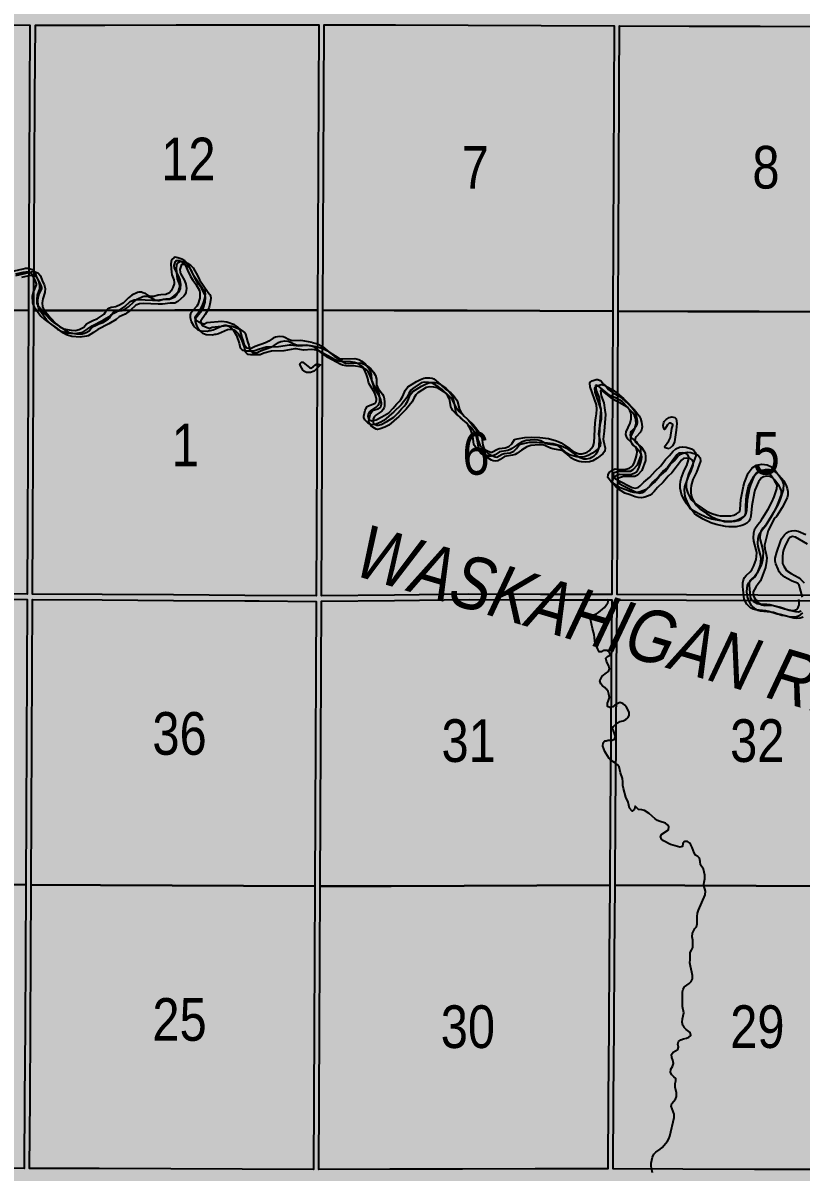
# Model space of a CAD drawing. Extents: x 403018 to 417191, y 6033193 to 6042673.
# Drawn here: x 413977 to 414123, y 6037483.4 to 6037699.1 of the extents above; entities that cross this region are included whole.
import ezdxf
from ezdxf.enums import TextEntityAlignment as Align

# ---------------------------------------------------------------- set-up
doc = ezdxf.new("R2010")
doc.units = 0
doc.header["$LTSCALE"] = 5
doc.linetypes.add('DASHED2', pattern=[9.525, 6.35, -3.175])
for name, color, linetype in [('Quarters', 8, 'Continuous'), ('RoadSeg', 57, 'DASHED2'), ('T-WATER', 160, 'Continuous'), ('T-WATER-T', 170, 'Continuous')]:
    doc.layers.add(name, color=color, linetype=linetype)
doc.layers.add('ROUTE-MAP-BACKGROUND-H', color=7, linetype='Continuous', true_color=0xf0ebff)
doc.styles.add('120', font='ARIALN.TTF', dxfattribs={"height": 13})
doc.styles.add('80LS', font='ARIALNI.TTF', dxfattribs={"height": 10})

msp = doc.modelspace()

# ---------------------------------------------------------------- hatches: boundary and pattern name
at = {"layer": 'ROUTE-MAP-BACKGROUND-H'}
h = msp.add_hatch(color=256, dxfattribs=at)
h.dxf.hatch_style = 1
h.paths.add_polyline_path([(412923.423, 6037807.465), (416092.9, 6037807.465), (416092.9, 6035965.758), (412923.423, 6035965.758)])

# ---------------------------------------------------------------- linework, layer by layer
at = {"layer": 'Quarters'}
for points in [[(413978.067, 6037658.525), (413977.999, 6037645.133), (413964.61, 6037645.211), (413951.221, 6037645.289), (413937.832, 6037645.367), (413924.777, 6037645.443), (413924.849, 6037658.834), (413924.921, 6037672.225), (413924.987, 6037684.507), (413924.993, 6037685.616), (413925.065, 6037699.006), (413938.114, 6037698.931), (413951.499, 6037698.853), (413964.883, 6037698.775), (413978.268, 6037698.698), (413978.201, 6037685.307), (413978.134, 6037671.916), (413978.067, 6037658.525)], [(413992.062, 6037645.157), (413979.004, 6037645.135), (413979.071, 6037658.526), (413979.138, 6037671.917), (413979.205, 6037685.308), (413979.272, 6037698.7), (413992.326, 6037698.721), (414005.714, 6037698.742), (414019.103, 6037698.764), (414032.492, 6037698.786), (414032.43, 6037685.396), (414032.367, 6037672.006), (414032.305, 6037658.615), (414032.243, 6037645.225), (414018.849, 6037645.202), (414005.456, 6037645.179), (413992.062, 6037645.157)], [(414046.607, 6037645.175), (414033.247, 6037645.221), (414033.309, 6037658.612), (414033.372, 6037672.002), (414033.434, 6037685.393), (414033.496, 6037698.783), (414046.852, 6037698.736), (414060.543, 6037698.688), (414074.233, 6037698.641), (414087.924, 6037698.593), (414087.866, 6037685.202), (414087.809, 6037671.812), (414087.751, 6037658.421), (414087.694, 6037645.031), (414073.998, 6037645.079), (414060.303, 6037645.127), (414046.607, 6037645.175)], [(414101.751, 6037644.981), (414088.698, 6037645.027), (414088.755, 6037658.418), (414088.813, 6037671.808), (414088.87, 6037685.199), (414088.88, 6037687.475), (414088.928, 6037698.589), (414101.976, 6037698.544), (414115.359, 6037698.497), (414128.742, 6037698.45), (414142.125, 6037698.403), (414142.072, 6037685.013), (414142.019, 6037671.622), (414141.967, 6037658.231), (414141.914, 6037644.841), (414128.526, 6037644.888), (414115.139, 6037644.934), (414107.739, 6037644.96), (414101.751, 6037644.981)], [(413977.798, 6037604.964), (413977.733, 6037591.909), (413964.339, 6037591.987), (413950.945, 6037592.064), (413937.551, 6037592.141), (413924.492, 6037592.216), (413924.562, 6037605.272), (413924.634, 6037618.662), (413924.706, 6037632.053), (413924.731, 6037636.825), (413924.777, 6037645.443), (413937.832, 6037645.367), (413951.221, 6037645.289), (413964.61, 6037645.211), (413977.999, 6037645.133), (413977.932, 6037631.744), (413977.865, 6037618.354), (413977.798, 6037604.964)], [(414032.055, 6037604.836), (414031.993, 6037591.562), (414018.589, 6037591.655), (414005.185, 6037591.749), (413991.794, 6037591.827), (413978.737, 6037591.903), (413978.803, 6037604.962), (413978.87, 6037618.356), (413978.937, 6037631.746), (413979.004, 6037645.135), (413992.062, 6037645.157), (414005.456, 6037645.179), (414018.849, 6037645.202), (414032.243, 6037645.225), (414032.18, 6037631.835), (414032.136, 6037622.3), (414032.118, 6037618.444), (414032.055, 6037604.836)], [(414046.668, 6037591.744), (414032.997, 6037591.575), (414033.059, 6037604.84), (414033.122, 6037618.441), (414033.185, 6037631.831), (414033.247, 6037645.221), (414046.607, 6037645.175), (414060.303, 6037645.127), (414073.998, 6037645.079), (414087.694, 6037645.031), (414087.636, 6037631.64), (414087.579, 6037618.25), (414087.521, 6037604.867), (414087.465, 6037591.82), (414074.07, 6037591.869), (414060.675, 6037591.918), (414046.668, 6037591.744)], [(414101.527, 6037591.769), (414088.47, 6037591.817), (414088.526, 6037604.864), (414088.583, 6037618.246), (414088.64, 6037631.637), (414088.698, 6037645.027), (414101.751, 6037644.981), (414107.739, 6037644.96), (414115.139, 6037644.934), (414128.526, 6037644.888), (414141.914, 6037644.841), (414141.861, 6037631.45), (414141.808, 6037618.059), (414141.756, 6037604.673), (414141.704, 6037591.621), (414128.312, 6037591.67), (414128.075, 6037591.671), (414114.92, 6037591.72), (414101.527, 6037591.769)], [(413977.53, 6037550.737), (413977.464, 6037537.35), (413964.065, 6037537.428), (413950.666, 6037537.505), (413937.267, 6037537.583), (413924.203, 6037537.658), (413924.274, 6037551.045), (413924.344, 6037564.432), (413924.416, 6037577.822), (413924.487, 6037591.212), (413937.546, 6037591.137), (413950.94, 6037591.059), (413964.334, 6037590.982), (413977.728, 6037590.905), (413977.662, 6037577.515), (413977.595, 6037564.124), (413977.53, 6037550.737)], [(414031.803, 6037550.446), (414031.742, 6037537.078), (414018.34, 6037537.145), (414004.938, 6037537.211), (413991.535, 6037537.279), (413978.468, 6037537.345), (413978.534, 6037550.732), (413978.599, 6037564.119), (413978.666, 6037577.509), (413978.732, 6037590.899), (413991.789, 6037590.823), (414005.18, 6037590.744), (414018.584, 6037590.651), (414021.304, 6037590.632), (414031.988, 6037590.558), (414031.926, 6037577.186), (414031.864, 6037563.815), (414031.803, 6037550.446)], [(414046.083, 6037537.125), (414032.746, 6037537.081), (414032.807, 6037550.45), (414032.869, 6037563.819), (414032.931, 6037577.195), (414032.992, 6037590.571), (414046.67, 6037590.74), (414060.682, 6037590.913), (414074.071, 6037590.865), (414087.461, 6037590.816), (414087.37, 6037577.425), (414087.278, 6037564.035), (414087.188, 6037550.647), (414087.098, 6037537.26), (414073.426, 6037537.215), (414059.754, 6037537.17), (414046.083, 6037537.125)], [(414101.181, 6037537.208), (414088.102, 6037537.256), (414088.192, 6037550.644), (414088.283, 6037564.031), (414088.374, 6037577.422), (414088.465, 6037590.812), (414101.523, 6037590.765), (414114.915, 6037590.715), (414128.308, 6037590.666), (414141.7, 6037590.617), (414141.631, 6037577.226), (414141.561, 6037563.836), (414141.493, 6037550.449), (414141.424, 6037537.061), (414128.01, 6037537.11), (414114.596, 6037537.159), (414101.181, 6037537.208)], [(413977.267, 6037497.188), (413977.203, 6037484.136), (413963.799, 6037484.214), (413950.395, 6037484.291), (413936.991, 6037484.369), (413923.922, 6037484.445), (413923.991, 6037497.497), (413924.062, 6037510.884), (413924.132, 6037524.271), (413924.203, 6037537.658), (413937.267, 6037537.583), (413950.666, 6037537.505), (413964.065, 6037537.428), (413977.464, 6037537.35), (413977.398, 6037523.963), (413977.333, 6037510.576), (413977.267, 6037497.188)], [(413991.279, 6037484.085), (413978.207, 6037484.132), (413978.271, 6037497.184), (413978.337, 6037510.571), (413978.403, 6037523.958), (413978.468, 6037537.345), (413991.535, 6037537.279), (414004.938, 6037537.211), (414018.34, 6037537.145), (414031.742, 6037537.078), (414031.681, 6037523.709), (414031.619, 6037510.341), (414031.558, 6037496.972), (414031.499, 6037483.939), (414018.092, 6037483.987), (414004.685, 6037484.035), (413991.279, 6037484.085)], [(414045.81, 6037483.966), (414032.503, 6037483.941), (414032.563, 6037496.974), (414032.624, 6037510.343), (414032.685, 6037523.712), (414032.746, 6037537.081), (414046.083, 6037537.125), (414059.754, 6037537.17), (414073.426, 6037537.215), (414087.098, 6037537.26), (414087.007, 6037523.872), (414086.917, 6037510.485), (414086.826, 6037497.098), (414086.738, 6037484.045), (414073.096, 6037484.019), (414059.453, 6037483.993), (414045.81, 6037483.966)], [(414100.844, 6037483.994), (414087.742, 6037484.042), (414087.831, 6037497.094), (414087.921, 6037510.481), (414088.011, 6037523.869), (414088.102, 6037537.256), (414101.181, 6037537.208), (414114.596, 6037537.159), (414128.01, 6037537.11), (414141.424, 6037537.061), (414141.356, 6037523.674), (414141.287, 6037510.287), (414141.219, 6037496.899), (414141.152, 6037483.847), (414127.716, 6037483.896), (414114.28, 6037483.945), (414100.844, 6037483.994)]]:
    msp.add_lwpolyline(points, close=True, dxfattribs=at)
at = {"layer": 'T-WATER', "flags": 128}
for points in [[(414010.605, 6037645.951), (414010.859, 6037646.564), (414011.066, 6037647.403), (414011.197, 6037648.196), (414011.152, 6037648.687), (414011.006, 6037648.922), (414010.657, 6037649.3), (414009.045, 6037651.636), (414008.71, 6037652.368), (414007.869, 6037653.91), (414007.359, 6037654.44), (414006.759, 6037654.805), (414006.009, 6037655.06), (414005.528, 6037655.136), (414005.265, 6037655.05), (414004.889, 6037654.7), (414004.791, 6037654.496), (414004.721, 6037653.776), (414004.838, 6037652.313), (414004.905, 6037651.819), (414005.271, 6037650.874), (414005.342, 6037650.381), (414005.322, 6037650.136), (414005.104, 6037649.474), (414004.754, 6037648.843), (414004.435, 6037648.443)], [(413972.369, 6037651.688), (413974.573, 6037652.394), (413976.969, 6037652.974)], [(413975.632, 6037652.006), (413976.967, 6037652.318), (413977.973, 6037652.469), (413978.512, 6037652.087), (413979.171, 6037650.854), (413979.438, 6037650.158), (413979.456, 6037649.942), (413978.906, 6037648.752), (413978.696, 6037647.861), (413978.742, 6037646.568), (413978.797, 6037646.334), (413979.047, 6037645.807)], [(413976.969, 6037652.974), (413977.456, 6037653.095), (413977.974, 6037653.123)], [(413977.974, 6037653.123), (413978.675, 6037652.869), (413978.876, 6037652.698), (413979.174, 6037652.3), (413979.555, 6037651.287), (413979.865, 6037650.675), (413980.012, 6037650.195), (413980.051, 6037649.924), (413980.027, 6037649.227), (413979.611, 6037648.024), (413979.525, 6037647.283), (413979.561, 6037646.539), (413979.615, 6037646.337), (413979.974, 6037645.811)], [(414004.432, 6037647.287), (414004.96, 6037647.584), (414006.124, 6037648.575), (414006.307, 6037648.822), (414006.513, 6037649.279), (414006.6, 6037650.015), (414006.489, 6037650.853), (414006.217, 6037651.506), (414005.502, 6037652.839), (414005.418, 6037653.088), (414005.358, 6037653.591), (414005.567, 6037654.372)], [(414005.567, 6037654.372), (414005.727, 6037654.532), (414006.201, 6037654.538), (414006.559, 6037654.387), (414006.978, 6037654.116), (414007.484, 6037653.567), (414007.839, 6037652.686), (414008.396, 6037651.532), (414008.844, 6037650.85), (414009.43, 6037650.105), (414010.059, 6037648.921), (414010.162, 6037648.432), (414010.142, 6037647.472), (414009.767, 6037646.271), (414009.579, 6037645.947)], [(414004.435, 6037648.443), (414003.747, 6037648.167), (414002.808, 6037648.096), (414002.315, 6037648.012), (414001.503, 6037647.777), (414001.213, 6037647.754), (414000.72, 6037647.835), (413999.936, 6037648.315), (413999.468, 6037648.489), (413999.175, 6037648.563), (413998.677, 6037648.577), (413998.434, 6037648.519), (413997.371, 6037648.018), (413996.781, 6037647.548), (413995.751, 6037646.525), (413994.964, 6037646.073), (413994.466, 6037645.878)], [(413996.044, 6037645.885), (413997.09, 6037646.846), (413997.806, 6037647.128), (413998.524, 6037647.205), (414001.278, 6037647.099), (414002.108, 6037647.077), (414003.546, 6037647.269), (414004.432, 6037647.287)], [(414031.224, 6037639.122), (414029.876, 6037639.419), (414029.099, 6037639.518), (414027.512, 6037639.462), (414026.8, 6037639.693), (414026.075, 6037640.083), (414025.763, 6037640.193), (414025.092, 6037640.283), (414024.37, 6037640.153), (414023.916, 6037639.937), (414023.116, 6037639.391), (414022.481, 6037639.074), (414020.533, 6037638.361), (414019.798, 6037638.013), (414019.529, 6037637.975), (414019.04, 6037638.073), (414018.854, 6037638.203), (414018.559, 6037638.626), (414018.344, 6037639.394), (414018.083, 6037640.081), (414017.711, 6037641.495), (414017.574, 6037641.719), (414017.218, 6037642.077), (414016.647, 6037642.43), (414015.205, 6037642.956), (414014.292, 6037643.087), (414011.444, 6037642.807), (414011.004, 6037642.605), (414010.816, 6037642.611), (414010.088, 6037642.882), (414009.652, 6037643.114), (414009.444, 6037643.317), (414009.254, 6037643.774), (414009.301, 6037643.984), (414010.129, 6037645.168), (414010.605, 6037645.951)], [(413979.047, 6037645.807), (413980.327, 6037644.081), (413980.917, 6037643.503), (413982.382, 6037642.473), (413983.422, 6037641.635), (413984.104, 6037641.287), (413985.115, 6037640.969), (413986.66, 6037640.8), (413987.832, 6037640.996), (413988.176, 6037641.107), (413989.134, 6037641.711), (413989.969, 6037642.25), (413992.027, 6037643.356), (413993.411, 6037644.172), (413993.979, 6037644.669), (413995.085, 6037645.186), (413996.044, 6037645.885)], [(413979.974, 6037645.811), (413981.024, 6037644.513), (413982.153, 6037643.33), (413982.684, 6037642.881), (413983.806, 6037642.125), (413984.557, 6037641.723), (413985.995, 6037641.43), (413986.791, 6037641.395), (413987.503, 6037641.559), (413987.775, 6037641.68), (413988.349, 6037642.043), (413988.614, 6037642.35), (413988.882, 6037642.644), (413989.306, 6037642.907), (413990.162, 6037643.319), (413990.905, 6037643.591), (413992, 6037644.308), (413992.175, 6037644.466), (413992.547, 6037645.093), (413992.879, 6037645.477), (413993.046, 6037645.596), (413993.518, 6037645.746), (413994.466, 6037645.878)], [(414009.579, 6037645.947), (414008.853, 6037645.165), (414008.41, 6037644.535), (414008.331, 6037644.31), (414008.308, 6037643.811), (414008.545, 6037643.065), (414008.938, 6037642.34), (414009.132, 6037642.081), (414009.727, 6037641.595), (414010.34, 6037641.325), (414011.505, 6037641.297), (414011.967, 6037641.408), (414012.166, 6037641.391), (414012.644, 6037641.536), (414014.334, 6037642.278), (414014.832, 6037642.375), (414015.099, 6037642.363), (414015.576, 6037642.216), (414015.899, 6037642.018), (414016.425, 6037641.548), (414017.058, 6037640.435), (414017.519, 6037639.043), (414017.729, 6037638.13), (414018.073, 6037637.761), (414018.239, 6037637.674), (414018.723, 6037637.585), (414020.258, 6037637.583), (414020.465, 6037637.615), (414021.154, 6037637.911), (414022.598, 6037638.319), (414024.939, 6037638.398), (414027.006, 6037638.726), (414027.269, 6037638.73), (414028.654, 6037638.505), (414030.178, 6037638.631), (414030.681, 6037638.608), (414031.223, 6037638.463)], [(414056.639, 6037629.213), (414056.357, 6037629.625), (414055.601, 6037630.365), (414055.035, 6037630.78), (414053.823, 6037631.481), (414053.104, 6037631.659), (414052.287, 6037631.674), (414051.693, 6037631.544), (414050.116, 6037630.533), (414049.739, 6037630.209), (414049.353, 6037629.554), (414049.054, 6037628.889), (414047.95, 6037627.458), (414046.588, 6037626.116), (414044.672, 6037624.488), (414043.975, 6037624.116), (414043.044, 6037623.775), (414042.559, 6037623.675), (414042.31, 6037623.712), (414041.672, 6037624.061), (414041.324, 6037624.425), (414041.143, 6037624.63), (414040.918, 6037625.07), (414040.907, 6037625.302), (414041.202, 6037626.464), (414041.299, 6037626.704), (414041.584, 6037627.111), (414041.825, 6037627.27), (414042.638, 6037627.554), (414043.07, 6037627.775), (414043.177, 6037627.91), (414043.334, 6037628.395), (414043.335, 6037628.609), (414043.09, 6037629.457), (414042.871, 6037629.908), (414042, 6037631.242), (414041.833, 6037631.714), (414041.694, 6037632.369), (414041.431, 6037633.118), (414040.981, 6037634.15), (414040.724, 6037634.575), (414040.52, 6037634.777), (414039.923, 6037635.149), (414039.206, 6037635.401), (414038.422, 6037635.505), (414036.637, 6037635.586), (414035.976, 6037635.71), (414035.504, 6037635.877), (414034.841, 6037636.282), (414033.226, 6037637.135), (414032.227, 6037637.858), (414031.673, 6037638.259), (414031.223, 6037638.463)], [(414031.224, 6037639.122), (414032.229, 6037638.862), (414033.154, 6037638.413), (414034.368, 6037637.376), (414036.273, 6037636.19), (414036.498, 6037636.089), (414036.992, 6037636.059), (414039.227, 6037636.143), (414039.524, 6037636.106), (414039.997, 6037635.946), (414040.578, 6037635.612), (414041.254, 6037635.048), (414041.757, 6037634.446), (414042.136, 6037633.776), (414042.331, 6037633.106), (414042.356, 6037632.07), (414042.532, 6037631.605), (414042.691, 6037631.345), (414043.483, 6037630.279), (414043.648, 6037629.975), (414043.778, 6037629.494), (414043.879, 6037628.773), (414043.877, 6037628.053), (414043.811, 6037627.78), (414043.57, 6037627.341), (414043.361, 6037627.117), (414042.265, 6037626.354), (414042.025, 6037626.109), (414041.74, 6037625.665), (414041.673, 6037625.289), (414041.835, 6037624.802), (414041.981, 6037624.648), (414042.442, 6037624.468), (414042.762, 6037624.472), (414043.236, 6037624.608), (414044.326, 6037625.164), (414045.6, 6037625.961), (414046.454, 6037626.804), (414047.036, 6037627.546), (414047.569, 6037628.051), (414047.891, 6037628.435), (414048.243, 6037629.081), (414048.702, 6037630.155), (414049.195, 6037630.794), (414050.793, 6037631.845), (414051.568, 6037632.216), (414052.187, 6037632.456), (414052.512, 6037632.529), (414053.293, 6037632.499), (414053.792, 6037632.418), (414054.07, 6037632.316), (414054.477, 6037632.032), (414055.318, 6037631.259), (414056.313, 6037630.571), (414056.846, 6037630.047), (414057.426, 6037629.229), (414057.584, 6037628.91), (414057.98, 6037627.459), (414058.231, 6037627.029), (414058.837, 6037626.189), (414059.52, 6037625.569), (414060.532, 6037624.652), (414061.87, 6037622.964), (414062.036, 6037622.662), (414062.17, 6037622.181), (414062.273, 6037621.226), (414062.387, 6037620.739), (414062.683, 6037619.917), (414062.8, 6037619.72), (414063.344, 6037619.227), (414063.904, 6037618.903), (414064.699, 6037618.558), (414064.974, 6037618.53), (414065.995, 6037619.111), (414066.363, 6037619.225), (414067.495, 6037619.366), (414068.177, 6037619.632), (414068.701, 6037620.14), (414069.238, 6037620.917), (414069.71, 6037621.055), (414071.128, 6037621.323), (414072.479, 6037621.38), (414073.969, 6037621.311), (414075.573, 6037621.115), (414077.077, 6037620.709), (414077.979, 6037620.34), (414079.555, 6037619.218), (414079.97, 6037618.884), (414080.68, 6037618.473), (414081.356, 6037618.252), (414081.856, 6037618.246)], [(414086.984, 6037614.756), (414087.691, 6037615.27), (414088.121, 6037615.401), (414089.44, 6037615.316), (414090.089, 6037615.358), (414090.797, 6037615.583), (414091.214, 6037615.859), (414091.413, 6037616.067), (414091.676, 6037616.499), (414092.015, 6037617.447), (414092.187, 6037618.129), (414092.24, 6037618.624), (414092.119, 6037619.21), (414091.905, 6037619.551), (414091.521, 6037619.887), (414091.062, 6037620.512), (414090.504, 6037620.99), (414090.354, 6037621.194), (414090.168, 6037621.66), (414090.134, 6037621.882), (414090.191, 6037622.384), (414090.918, 6037623.994), (414091.143, 6037624.828), (414091.111, 6037625.589), (414091.041, 6037625.93), (414090.858, 6037626.397), (414090.455, 6037627.005), (414089.401, 6037628.072), (414088.184, 6037628.76), (414087.71, 6037628.959), (414087.299, 6037629.144), (414086.706, 6037629.514), (414084.897, 6037630.984), (414084.489, 6037631.16), (414084.444, 6037631.06), (414084.573, 6037630.116), (414085.087, 6037628.786), (414085.255, 6037627.416), (414085.413, 6037626.602), (414085.171, 6037623.481), (414084.995, 6037621.956), (414085.024, 6037621.671), (414085.375, 6037620.292), (414085.315, 6037619.796), (414085.241, 6037619.618), (414084.936, 6037619.214), (414083.867, 6037618.384), (414083.032, 6037617.912), (414082.386, 6037617.682), (414081.689, 6037617.612), (414080.929, 6037617.674), (414080.439, 6037617.777), (414079.567, 6037618.081), (414078.889, 6037618.453), (414078.026, 6037619.218), (414077.651, 6037619.553), (414077.223, 6037619.805), (414075.529, 6037620.088), (414075.045, 6037620.212), (414074.148, 6037620.676), (414073.675, 6037620.836), (414072.918, 6037620.877), (414071.411, 6037620.728), (414070.639, 6037620.475), (414069.642, 6037619.873), (414068.726, 6037619.224), (414068.42, 6037619.049), (414067.95, 6037618.876), (414066.42, 6037618.65), (414065.616, 6037618.078), (414065.17, 6037617.86), (414064.814, 6037617.782), (414064.312, 6037617.818), (414063.982, 6037617.945), (414062.066, 6037619.228), (414061.682, 6037619.834), (414061.597, 6037620.065), (414061.385, 6037621.515), (414061.144, 6037622.404), (414060.951, 6037622.866), (414060.499, 6037623.654), (414060.19, 6037624.046), (414059.529, 6037624.655), (414059.049, 6037625.117), (414058.128, 6037625.863), (414057.618, 6037626.386), (414057.361, 6037626.813), (414057.28, 6037627.078), (414057.1, 6037628.242), (414057.001, 6037628.522), (414056.639, 6037629.213)], [(414123.281, 6037588.419), (414122.508, 6037587.798), (414121.981, 6037587.618), (414121.353, 6037587.573), (414120.735, 6037587.636), (414119.086, 6037588.074), (414118.498, 6037588.163), (414116.967, 6037588.668), (414116.389, 6037588.78), (414114.503, 6037588.939), (414114.011, 6037589.077), (414113.532, 6037589.334), (414112.811, 6037589.997), (414112.298, 6037590.953), (414112.139, 6037592.745), (414112.05, 6037593.37), (414112.068, 6037594.029), (414112.176, 6037594.597), (414112.392, 6037595.049), (414112.729, 6037595.427), (414113.471, 6037596.092), (414113.765, 6037596.47), (414114.135, 6037597.226), (414114.14, 6037597.237), (414114.422, 6037597.882), (414114.572, 6037598.418), (414114.688, 6037599.651), (414114.594, 6037600.229), (414114.145, 6037601.872), (414114.14, 6037601.899), (414114.053, 6037602.474), (414114.142, 6037603.383), (414114.146, 6037603.422), (414114.345, 6037604.179), (414114.875, 6037604.991), (414115.512, 6037605.738), (414115.786, 6037606.142), (414116.813, 6037607.853), (414117.541, 6037609.193), (414117.944, 6037610.161), (414118.468, 6037611.688), (414118.498, 6037612.342), (414118.298, 6037612.816), (414118.036, 6037613.265), (414117.126, 6037614.463), (414116.764, 6037614.798), (414116.31, 6037615.032), (414115.678, 6037615.082), (414115.101, 6037614.99), (414114.689, 6037614.718), (414114.155, 6037614.005), (414113.502, 6037612.439), (414113.342, 6037611.885), (414112.909, 6037609.532), (414112.755, 6037607.605), (414112.619, 6037607.061), (414112.365, 6037606.633), (414112.02, 6037606.283), (414111.58, 6037606.025), (414111.08, 6037605.819), (414109.977, 6037605.571), (414108.637, 6037605.581), (414108.009, 6037605.649), (414106.252, 6037605.961), (414105.232, 6037606.32), (414103.819, 6037606.974), (414102.513, 6037607.733), (414102.159, 6037608.075), (414101.565, 6037608.873), (414101.012, 6037609.726), (414100.574, 6037610.704), (414100.414, 6037611.219), (414100.321, 6037611.797), (414100.293, 6037612.457), (414100.363, 6037613.059), (414100.501, 6037613.622), (414101.063, 6037615.13), (414101.54, 6037616.063), (414101.862, 6037617.095), (414101.934, 6037617.673), (414101.708, 6037618.116), (414101.292, 6037618.398), (414100.66, 6037618.456), (414100.062, 6037618.37), (414099.705, 6037618.052), (414097.91, 6037615.689), (414097.188, 6037615.039), (414096.241, 6037613.931), (414095.191, 6037612.91), (414094.578, 6037612.13), (414094.214, 6037611.778), (414093.808, 6037611.496), (414093.334, 6037611.292), (414092.819, 6037611.094), (414092.185, 6037610.981), (414091.595, 6037611.014), (414091.034, 6037611.124), (414090.09, 6037611.513), (414089.056, 6037611.841), (414087.687, 6037612.708), (414087.407, 6037612.922), (414086.762, 6037613.807), (414086.781, 6037614.307), (414086.984, 6037614.756)]]:
    msp.add_lwpolyline(points, dxfattribs=at)
at = {"layer": 'T-WATER'}
for points in [[(413975.64, 6037651.732), (413978.035, 6037652.304), (413978.523, 6037652.424), (413979.041, 6037652.45), (413979.741, 6037652.195), (413979.941, 6037652.023), (413980.237, 6037651.624), (413980.615, 6037650.611), (413980.922, 6037649.999), (413981.069, 6037649.519), (413981.106, 6037649.248), (413981.081, 6037648.551), (413980.662, 6037647.351), (413980.573, 6037646.61), (413980.607, 6037645.866), (413980.66, 6037645.664), (413981.018, 6037645.138), (413982.063, 6037643.837), (413983.187, 6037642.652), (413983.718, 6037642.202), (413984.836, 6037641.444), (413985.585, 6037641.04), (413987.022, 6037640.743), (413987.817, 6037640.705), (413988.528, 6037640.868), (413988.801, 6037640.987), (413989.376, 6037641.349), (413989.641, 6037641.654), (413989.91, 6037641.947), (413990.334, 6037642.209), (413991.191, 6037642.618), (413991.934, 6037642.888), (413993.03, 6037643.601), (413993.205, 6037643.758), (413993.579, 6037644.384), (413993.912, 6037644.767), (413994.08, 6037644.885), (413994.552, 6037645.034), (413995.497, 6037645.162), (413995.514, 6037645.164), (413995.997, 6037645.356), (413996.785, 6037645.806), (413997.817, 6037646.825), (413998.408, 6037647.292), (413999.472, 6037647.79), (413999.714, 6037647.848), (414000.213, 6037647.832), (414000.505, 6037647.758), (414000.972, 6037647.582), (414001.754, 6037647.1), (414002.247, 6037647.018), (414002.537, 6037647.04), (414003.348, 6037647.272), (414003.841, 6037647.355), (414004.78, 6037647.423), (414005.468, 6037647.697), (414005.788, 6037648.096), (414006.14, 6037648.725), (414006.359, 6037649.386), (414006.38, 6037649.631), (414006.31, 6037650.124), (414005.948, 6037651.069), (414005.882, 6037651.563), (414005.77, 6037653.026), (414005.841, 6037653.744), (414005.94, 6037653.948), (414006.317, 6037654.296), (414006.58, 6037654.382), (414007.06, 6037654.304), (414007.81, 6037654.047), (414008.408, 6037653.681), (414008.915, 6037653.15), (414009.752, 6037651.606), (414010.085, 6037650.875), (414011.688, 6037648.535), (414012.036, 6037648.156), (414012.181, 6037647.921), (414012.224, 6037647.431), (414012.092, 6037646.638), (414011.882, 6037645.801), (414011.627, 6037645.189), (414011.148, 6037644.408), (414010.318, 6037643.227), (414010.27, 6037643.018), (414010.458, 6037642.56), (414010.665, 6037642.356), (414011.101, 6037642.123), (414011.828, 6037641.851), (414012.015, 6037641.844), (414012.456, 6037642.045), (414015.303, 6037642.317), (414016.215, 6037642.183), (414017.654, 6037641.652), (414018.223, 6037641.298), (414018.578, 6037640.939), (414018.714, 6037640.715), (414019.082, 6037639.301), (414019.34, 6037638.615), (414019.553, 6037637.846), (414019.847, 6037637.423), (414020.033, 6037637.292), (414020.521, 6037637.192), (414020.789, 6037637.23), (414021.525, 6037637.576), (414023.474, 6037638.283), (414024.109, 6037638.598), (414024.911, 6037639.141), (414025.365, 6037639.355), (414026.086, 6037639.483), (414026.757, 6037639.392), (414027.068, 6037639.28), (414027.792, 6037638.889), (414028.502, 6037638.656), (414030.088, 6037638.707), (414030.864, 6037638.605), (414032.21, 6037638.305), (414033.214, 6037638.042), (414034.137, 6037637.59), (414035.347, 6037636.552), (414037.247, 6037635.361), (414037.471, 6037635.259), (414037.965, 6037635.227), (414040.199, 6037635.305), (414040.495, 6037635.267), (414040.968, 6037635.105), (414041.547, 6037634.77), (414042.221, 6037634.205), (414042.722, 6037633.601), (414043.099, 6037632.931), (414043.291, 6037632.261), (414043.314, 6037631.226), (414043.488, 6037630.76), (414043.646, 6037630.5), (414044.435, 6037629.433), (414044.599, 6037629.129), (414044.727, 6037628.648), (414044.826, 6037627.927), (414044.822, 6037627.207), (414044.755, 6037626.934), (414044.513, 6037626.497), (414044.304, 6037626.273), (414043.206, 6037625.514), (414042.966, 6037625.27), (414042.68, 6037624.827), (414042.612, 6037624.452), (414042.772, 6037623.965), (414042.917, 6037623.811), (414043.378, 6037623.629), (414043.697, 6037623.633), (414044.171, 6037623.767), (414045.262, 6037624.319), (414046.537, 6037625.111), (414047.393, 6037625.952), (414047.977, 6037626.692), (414048.511, 6037627.195), (414048.834, 6037627.577), (414049.187, 6037628.222), (414049.649, 6037629.293), (414050.144, 6037629.931), (414051.744, 6037630.976), (414052.519, 6037631.345), (414053.138, 6037631.583), (414053.463, 6037631.654), (414054.243, 6037631.623), (414054.742, 6037631.541), (414055.02, 6037631.437), (414055.425, 6037631.152), (414056.264, 6037630.377), (414057.255, 6037629.688), (414057.787, 6037629.163), (414058.364, 6037628.343), (414058.521, 6037628.024), (414058.912, 6037626.573), (414059.162, 6037626.142), (414059.765, 6037625.302), (414060.446, 6037624.68), (414061.455, 6037623.76), (414062.787, 6037622.07), (414062.951, 6037621.767), (414063.084, 6037621.287), (414063.184, 6037620.331), (414063.297, 6037619.845), (414063.59, 6037619.023), (414063.706, 6037618.825), (414064.249, 6037618.331), (414064.807, 6037618.005), (414065.601, 6037617.658), (414065.875, 6037617.63), (414066.897, 6037618.208), (414067.266, 6037618.321), (414068.397, 6037618.459), (414069.079, 6037618.721), (414069.605, 6037619.228), (414070.143, 6037620.003), (414070.616, 6037620.14), (414072.033, 6037620.403), (414073.383, 6037620.456), (414074.872, 6037620.382), (414076.475, 6037620.182), (414077.976, 6037619.772), (414078.876, 6037619.401), (414080.447, 6037618.275), (414080.861, 6037617.94), (414081.569, 6037617.527), (414082.244, 6037617.304), (414082.744, 6037617.297), (414083.426, 6037617.457), (414083.735, 6037617.604), (414084.153, 6037617.88), (414084.521, 6037618.26), (414084.844, 6037618.72), (414085.088, 6037619.44), (414085.252, 6037623.129), (414085.36, 6037624.009), (414085.518, 6037624.782), (414085.567, 6037625.674), (414085.515, 6037626.49), (414084.337, 6037629.835), (414084.279, 6037630.554), (414084.335, 6037630.709), (414084.717, 6037631.012), (414085.476, 6037631.238), (414085.777, 6037631.225), (414086.246, 6037631.046), (414086.424, 6037630.908), (414086.843, 6037630.341), (414087.222, 6037630.017), (414087.628, 6037629.768), (414088.631, 6037629.197), (414089.411, 6037628.628), (414090.584, 6037627.638), (414091.662, 6037626.554), (414092.638, 6037625.357), (414092.843, 6037624.903), (414093.046, 6037624.159), (414093.152, 6037623.323), (414093.133, 6037623.014), (414093.012, 6037622.524), (414092.9, 6037622.31), (414092.034, 6037621.45), (414091.91, 6037621.263), (414091.81, 6037620.757), (414091.865, 6037620.526), (414092.195, 6037620.171), (414093.058, 6037619.468), (414093.501, 6037618.826), (414093.742, 6037618.385), (414093.773, 6037618.228), (414093.781, 6037617.856), (414093.798, 6037616.993), (414093.142, 6037615.115), (414092.311, 6037614.26), (414091.825, 6037613.964), (414089.676, 6037613.964), (414088.564, 6037613.632), (414088.711, 6037613.001), (414089.02, 6037612.616), (414089.453, 6037612.357), (414092.154, 6037610.957), (414092.731, 6037610.847), (414093.269, 6037610.981), (414093.696, 6037611.256), (414094.382, 6037611.938), (414095.491, 6037612.9), (414096.464, 6037614.025), (414097.54, 6037615.001), (414098.432, 6037616.216), (414099.172, 6037616.912), (414099.804, 6037617.694), (414100.379, 6037618.205), (414101.068, 6037618.463), (414101.67, 6037618.554), (414102.334, 6037618.504), (414103.296, 6037618.194), (414103.759, 6037617.869), (414104.078, 6037617.474), (414104.132, 6037616.872), (414103.378, 6037614.833), (414102.714, 6037613.422), (414102.399, 6037612.327), (414102.321, 6037611.693), (414102.314, 6037610.994), (414102.397, 6037610.404), (414102.581, 6037609.879), (414103.068, 6037608.964), (414103.365, 6037608.545), (414104.1, 6037607.883), (414105.283, 6037607.03), (414106.115, 6037606.499), (414107.084, 6037606.06), (414108.084, 6037605.701), (414108.656, 6037605.575), (414110.013, 6037605.559), (414110.657, 6037605.605), (414111.227, 6037605.74), (414111.708, 6037605.94), (414112.444, 6037606.61), (414112.623, 6037607.123), (414112.628, 6037608.495), (414112.76, 6037610.44), (414113.173, 6037612.166), (414114.136, 6037613.998), (414114.461, 6037614.389), (414115.015, 6037614.804), (414115.767, 6037615.183), (414116.347, 6037615.281), (414117.019, 6037615.287), (414117.627, 6037615.195), (414118.078, 6037614.95), (414118.798, 6037614.294), (414119.774, 6037613.175), (414120.233, 6037612.28), (414120.415, 6037611.768), (414120.54, 6037611.204), (414120.54, 6037610.558), (414120.422, 6037609.994), (414119.45, 6037608.198), (414118.417, 6037606.459), (414118.035, 6037606.165), (414116.85, 6037603.847), (414116.163, 6037601.092), (414116.203, 6037600.444), (414116.466, 6037599.349), (414116.554, 6037598.751), (414116.528, 6037598.075), (414116.314, 6037596.926), (414116.165, 6037596.389), (414115.391, 6037594.43), (414114.934, 6037593.814), (414114.516, 6037593.237), (414114.003, 6037592.336), (414114.037, 6037591.752), (414114.163, 6037591.388), (414114.574, 6037590.716), (414114.913, 6037590.34), (414115.645, 6037589.89), (414116.196, 6037589.764), (414117.476, 6037589.817), (414118.064, 6037589.731), (414119.168, 6037589.443), (414120.786, 6037588.915), (414121.939, 6037588.657), (414122.553, 6037588.595), (414123.047, 6037588.792)], [(414123.395, 6037587.559), (414122.869, 6037587.379), (414122.241, 6037587.334), (414121.623, 6037587.398), (414119.975, 6037587.837), (414119.388, 6037587.927), (414117.858, 6037588.434), (414117.28, 6037588.545), (414115.395, 6037588.707), (414114.904, 6037588.845), (414114.425, 6037589.102), (414113.705, 6037589.766), (414113.193, 6037590.721), (414112.978, 6037591.392), (414112.843, 6037592.352), (414112.863, 6037593.01), (414112.973, 6037593.577), (414113.191, 6037594.029), (414113.528, 6037594.405), (414114.271, 6037595.067), (414114.566, 6037595.444), (414114.943, 6037596.21), (414115.227, 6037596.854), (414115.378, 6037597.389), (414115.498, 6037598.62), (414115.406, 6037599.198), (414114.961, 6037600.841), (414114.871, 6037601.443), (414114.967, 6037602.39), (414115.168, 6037603.146), (414115.701, 6037603.956), (414116.339, 6037604.7), (414116.614, 6037605.103), (414117.645, 6037606.81), (414118.377, 6037608.147), (414118.782, 6037609.114), (414119.31, 6037610.637), (414119.342, 6037611.291), (414119.144, 6037611.766), (414118.883, 6037612.214), (414117.977, 6037613.415), (414117.616, 6037613.75), (414117.163, 6037613.985), (414116.532, 6037614.037), (414115.955, 6037613.947), (414115.543, 6037613.676), (414115.008, 6037612.969), (414114.35, 6037611.403), (414114.188, 6037610.849), (414113.749, 6037608.499), (414113.589, 6037606.574), (414113.452, 6037606.031), (414113.196, 6037605.604), (414112.851, 6037605.255), (414112.411, 6037604.998), (414111.91, 6037604.794), (414110.808, 6037604.549), (414109.468, 6037604.563), (414108.841, 6037604.633), (414107.086, 6037604.951), (414106.068, 6037605.312), (414104.658, 6037605.97), (414103.355, 6037606.732), (414103.002, 6037607.074), (414102.411, 6037607.874), (414101.862, 6037608.728), (414101.427, 6037609.707), (414101.268, 6037610.221), (414101.176, 6037610.799), (414101.15, 6037611.459), (414101.222, 6037612.061), (414101.362, 6037612.622), (414101.928, 6037614.128), (414102.407, 6037615.058), (414102.732, 6037616.089), (414102.806, 6037616.667), (414102.581, 6037617.109), (414102.166, 6037617.392), (414101.535, 6037617.452), (414100.937, 6037617.368), (414100.58, 6037617.051), (414098.779, 6037614.695), (414098.055, 6037614.048), (414097.106, 6037612.943), (414096.053, 6037611.926), (414095.439, 6037611.149), (414095.074, 6037610.798), (414094.667, 6037610.517), (414094.193, 6037610.315), (414093.678, 6037610.118), (414093.044, 6037610.007), (414092.455, 6037610.042), (414091.895, 6037610.154), (414090.953, 6037610.545), (414089.92, 6037610.876), (414088.556, 6037611.746), (414088.276, 6037611.96), (414087.634, 6037612.847), (414087.655, 6037613.346), (414087.858, 6037613.795), (414088.567, 6037614.307), (414088.996, 6037614.436), (414090.314, 6037614.347), (414090.963, 6037614.387), (414091.671, 6037614.61), (414092.088, 6037614.885), (414092.288, 6037615.092), (414092.552, 6037615.523), (414092.893, 6037616.469), (414093.067, 6037617.15), (414093.121, 6037617.645), (414093.002, 6037618.231), (414092.79, 6037618.572), (414092.407, 6037618.908), (414091.949, 6037619.534), (414091.394, 6037620.014), (414091.244, 6037620.219), (414091.06, 6037620.684), (414091.027, 6037620.906), (414091.085, 6037621.408), (414091.816, 6037623.014), (414092.043, 6037623.847), (414092.014, 6037624.608), (414091.944, 6037624.949), (414091.764, 6037625.416), (414091.363, 6037626.024), (414090.312, 6037627.094), (414089.098, 6037627.785), (414088.625, 6037627.984), (414088.215, 6037628.172), (414087.623, 6037628.543), (414085.82, 6037630.017), (414085.413, 6037630.194), (414085.368, 6037630.094), (414085.494, 6037629.151), (414086.004, 6037627.82), (414086.168, 6037626.451), (414086.322, 6037625.637), (414086.072, 6037622.519), (414085.892, 6037620.995), (414085.919, 6037620.71), (414086.266, 6037619.331), (414086.205, 6037618.836), (414086.13, 6037618.658), (414085.824, 6037618.256), (414084.754, 6037617.429), (414083.918, 6037616.96), (414083.272, 6037616.732), (414082.575, 6037616.665), (414081.816, 6037616.728), (414081.327, 6037616.833), (414080.456, 6037617.139), (414079.78, 6037617.513), (414078.92, 6037618.28), (414078.546, 6037618.615), (414078.119, 6037618.869), (414076.427, 6037619.156), (414075.944, 6037619.282), (414075.049, 6037619.748), (414074.577, 6037619.909), (414073.82, 6037619.952), (414072.314, 6037619.808), (414071.542, 6037619.557), (414070.544, 6037618.958), (414069.627, 6037618.313), (414069.321, 6037618.138), (414068.85, 6037617.967), (414067.321, 6037617.746), (414066.516, 6037617.176), (414066.069, 6037616.959), (414065.714, 6037616.883), (414065.212, 6037616.92), (414064.882, 6037617.048), (414062.971, 6037618.336), (414062.589, 6037618.943), (414062.506, 6037619.173), (414062.298, 6037620.624), (414062.059, 6037621.513), (414061.868, 6037621.975), (414061.419, 6037622.763), (414061.111, 6037623.156), (414060.452, 6037623.766), (414059.974, 6037624.23), (414059.055, 6037624.977), (414058.548, 6037625.501), (414058.292, 6037625.929), (414058.212, 6037626.194), (414058.036, 6037627.357), (414057.937, 6037627.637), (414057.577, 6037628.329), (414057.297, 6037628.742), (414056.544, 6037629.483), (414055.979, 6037629.9), (414054.77, 6037630.604), (414054.052, 6037630.784), (414053.236, 6037630.801), (414052.642, 6037630.673), (414051.063, 6037629.667), (414050.686, 6037629.344), (414050.298, 6037628.691), (414049.997, 6037628.028), (414048.89, 6037626.601), (414047.525, 6037625.264), (414045.606, 6037623.642), (414044.908, 6037623.273), (414043.977, 6037622.935), (414043.492, 6037622.837), (414043.243, 6037622.874), (414042.606, 6037623.225), (414042.26, 6037623.59), (414042.08, 6037623.795), (414041.857, 6037624.235), (414041.846, 6037624.467), (414042.144, 6037625.628), (414042.242, 6037625.867), (414042.528, 6037626.273), (414042.769, 6037626.431), (414043.582, 6037626.712), (414044.014, 6037626.932), (414044.122, 6037627.066), (414044.28, 6037627.55), (414044.282, 6037627.765), (414044.039, 6037628.613), (414043.822, 6037629.064), (414042.955, 6037630.399), (414042.79, 6037630.872), (414042.653, 6037631.527), (414042.393, 6037632.276), (414041.946, 6037633.308), (414041.69, 6037633.733), (414041.487, 6037633.936), (414040.891, 6037634.31), (414040.175, 6037634.563), (414039.393, 6037634.67), (414037.609, 6037634.755), (414036.949, 6037634.882), (414036.478, 6037635.049), (414035.817, 6037635.456), (414034.205, 6037636.313), (414033.209, 6037637.039), (414032.656, 6037637.441), (414032.207, 6037637.647), (414031.666, 6037637.793), (414031.164, 6037637.817), (414029.64, 6037637.696), (414028.257, 6037637.924), (414027.995, 6037637.922), (414025.928, 6037637.6), (414023.588, 6037637.527), (414022.145, 6037637.124), (414021.454, 6037636.831), (414021.247, 6037636.799), (414019.714, 6037636.805), (414019.231, 6037636.895), (414019.066, 6037636.983), (414018.722, 6037637.353), (414018.516, 6037638.266), (414018.059, 6037639.658), (414017.429, 6037640.772), (414016.905, 6037641.244), (414016.583, 6037641.442), (414016.107, 6037641.59), (414015.84, 6037641.603), (414015.342, 6037641.508), (414013.651, 6037640.772), (414013.173, 6037640.628), (414012.974, 6037640.645), (414012.512, 6037640.535), (414011.348, 6037640.567), (414010.736, 6037640.839), (414010.143, 6037641.326), (414009.95, 6037641.585), (414009.559, 6037642.311), (414009.325, 6037643.057), (414009.349, 6037643.556), (414009.428, 6037643.78), (414009.874, 6037644.409), (414010.601, 6037645.187), (414010.79, 6037645.511), (414011.168, 6037646.71), (414011.191, 6037647.669), (414011.09, 6037648.158), (414010.464, 6037649.343), (414009.881, 6037650.089), (414009.436, 6037650.772), (414008.882, 6037651.927), (414008.53, 6037652.808), (414008.026, 6037653.358), (414007.608, 6037653.631), (414007.251, 6037653.782), (414006.777, 6037653.778), (414006.617, 6037653.618), (414006.405, 6037652.838), (414006.464, 6037652.336), (414006.548, 6037652.086), (414007.258, 6037650.752), (414007.528, 6037650.099), (414007.637, 6037649.262), (414007.548, 6037648.526), (414007.34, 6037648.07), (414007.157, 6037647.823), (414005.991, 6037646.837), (414005.462, 6037646.542), (414004.576, 6037646.526), (414003.139, 6037646.339), (414002.31, 6037646.364), (413999.558, 6037646.477), (413998.84, 6037646.402), (413998.124, 6037646.123), (413997.076, 6037645.165), (413996.116, 6037644.47), (413995.009, 6037643.956), (413994.44, 6037643.461), (413993.055, 6037642.649), (413990.995, 6037641.55), (413990.159, 6037641.015), (413989.2, 6037640.414), (413988.856, 6037640.304), (413987.684, 6037640.111), (413986.141, 6037640.285), (413985.132, 6037640.605), (413984.451, 6037640.955), (413983.414, 6037641.795), (413981.954, 6037642.829), (413981.366, 6037643.409), (413980.091, 6037645.137), (413979.843, 6037645.665), (413979.789, 6037645.898), (413979.747, 6037647.19), (413979.959, 6037648.08), (413980.512, 6037649.267), (413980.495, 6037649.483), (413980.23, 6037650.179), (413979.575, 6037651.413), (413979.038, 6037651.797), (413978.032, 6037651.649), (413976.697, 6037651.341)], [(414123.308, 6037591.354), (414122.64, 6037593.584), (414122.349, 6037593.984), (414121.323, 6037594.368), (414120.373, 6037594.826), (414119.956, 6037595.077), (414119.208, 6037595.724), (414118.927, 6037596.11), (414118.709, 6037596.593), (414118.294, 6037597.572), (414118.14, 6037598.088), (414118.169, 6037598.69), (414118.447, 6037599.787), (414119.145, 6037601.814), (414119.362, 6037602.268), (414119.93, 6037603.046), (414120.263, 6037603.391), (414120.712, 6037603.653), (414121.252, 6037603.791), (414121.858, 6037603.855), (414122.48, 6037603.76), (414123.905, 6037603.117)], [(414124.186, 6037601.313), (414121.972, 6037602.613), (414121.403, 6037602.705), (414120.884, 6037602.525), (414120.577, 6037602.13), (414120.095, 6037601.194), (414119.692, 6037600.229), (414119.566, 6037599.656), (414119.518, 6037599.004), (414119.536, 6037597.634), (414119.744, 6037597.172), (414120.279, 6037596.336), (414121.129, 6037595.768), (414122.517, 6037595.052), (414122.918, 6037594.731), (414123.603, 6037594.059)]]:
    msp.add_lwpolyline(points, dxfattribs=at)
for points in [[(414030.907, 6037633.534), (414030.143, 6037633.541), (414029.685, 6037633.757), (414029.564, 6037633.874), (414029.06, 6037634.786), (414028.948, 6037635.137), (414029.227, 6037635.476), (414029.478, 6037635.431), (414030.826, 6037634.372), (414030.997, 6037634.32), (414031.435, 6037634.558), (414031.848, 6037634.971), (414032.196, 6037635.142), (414032.824, 6037634.93), (414032.192, 6037634.316), (414031.61, 6037633.751), (414030.907, 6037633.534)], [(414098.243, 6037619.197), (414097.499, 6037619.369), (414097.373, 6037619.56), (414098.197, 6037620.665), (414098.517, 6037621.336), (414098.762, 6037623.003), (414098.931, 6037623.532), (414098.912, 6037623.746), (414098.47, 6037624.009), (414098.232, 6037624.004), (414097.913, 6037623.664), (414097.447, 6037622.87), (414097.344, 6037622.785), (414097.158, 6037623.158), (414097.127, 6037623.626), (414097.232, 6037624.119), (414097.33, 6037624.301), (414097.661, 6037624.673), (414098.269, 6037625.087), (414098.733, 6037625.182), (414099.288, 6037625.094), (414099.579, 6037624.784), (414099.685, 6037623.916), (414099.566, 6037622.711), (414099.244, 6037620.506), (414099.153, 6037620.182), (414098.893, 6037619.752), (414098.243, 6037619.197)]]:
    msp.add_lwpolyline(points, close=True, dxfattribs=at)
at = {"layer": 'T-WATER', "linetype": 'Continuous', "flags": 128}
for points in [[(414081.856, 6037618.246), (414082.538, 6037618.408), (414082.846, 6037618.556), (414083.264, 6037618.833), (414083.631, 6037619.215), (414083.953, 6037619.676), (414084.196, 6037620.398), (414084.349, 6037624.09), (414084.454, 6037624.971), (414084.611, 6037625.745), (414084.657, 6037626.637), (414084.602, 6037627.453), (414083.414, 6037630.797), (414083.353, 6037631.517), (414083.409, 6037631.672), (414083.791, 6037631.977), (414084.549, 6037632.205), (414084.85, 6037632.193), (414085.32, 6037632.016), (414085.499, 6037631.878), (414085.919, 6037631.311), (414086.3, 6037630.989), (414086.707, 6037630.74), (414087.711, 6037630.172), (414088.494, 6037629.604), (414089.672, 6037628.617), (414090.753, 6037627.536), (414091.734, 6037626.341), (414091.94, 6037625.887), (414092.145, 6037625.143), (414092.254, 6037624.306), (414092.236, 6037623.997), (414092.116, 6037623.507), (414092.005, 6037623.292), (414091.141, 6037622.429), (414091.017, 6037622.242), (414090.919, 6037621.735), (414090.974, 6037621.504), (414091.306, 6037621.15), (414092.172, 6037620.448), (414092.616, 6037619.808), (414092.859, 6037619.367), (414092.891, 6037619.21), (414092.899, 6037618.838), (414092.919, 6037617.974), (414092.268, 6037616.093), (414091.438, 6037615.234), (414090.953, 6037614.937), (414088.802, 6037614.93), (414087.691, 6037614.595), (414087.84, 6037613.964), (414088.15, 6037613.58), (414088.584, 6037613.322), (414091.291, 6037611.929), (414091.869, 6037611.82), (414092.407, 6037611.956), (414092.833, 6037612.232), (414093.518, 6037612.917), (414094.625, 6037613.883), (414095.595, 6037615.011), (414096.67, 6037615.992), (414097.558, 6037617.21), (414098.297, 6037617.908), (414098.927, 6037618.692), (414099.501, 6037619.206), (414100.19, 6037619.467), (414100.792, 6037619.559), (414101.456, 6037619.51), (414102.42, 6037619.204), (414102.885, 6037618.88), (414103.205, 6037618.486), (414103.261, 6037617.883), (414102.512, 6037615.84), (414101.852, 6037614.426), (414101.539, 6037613.329), (414101.463, 6037612.695), (414101.459, 6037611.995), (414101.543, 6037611.405), (414101.729, 6037610.88), (414102.219, 6037609.966), (414102.517, 6037609.548), (414103.255, 6037608.887), (414104.442, 6037608.037), (414105.276, 6037607.508), (414106.246, 6037607.072), (414107.249, 6037606.715), (414107.821, 6037606.591), (414109.179, 6037606.579), (414109.824, 6037606.627), (414110.394, 6037606.763), (414110.874, 6037606.965), (414111.046, 6037607.102), (414111.276, 6037607.237), (414111.407, 6037607.37), (414111.497, 6037607.522), (414111.567, 6037607.8), (414111.718, 6037609.689), (414112.173, 6037612.161), (414112.368, 6037612.838), (414113.105, 6037614.605), (414113.854, 6037615.605), (414114.657, 6037616.134), (414115.63, 6037616.29), (414116.645, 6037616.209), (414117.459, 6037615.79), (414118.018, 6037615.273), (414119.036, 6037613.933), (414119.374, 6037613.355), (414119.71, 6037612.559), (414119.659, 6037611.461), (414119.066, 6037609.736), (414118.625, 6037608.675), (414117.855, 6037607.257), (414116.798, 6037605.496), (414116.468, 6037605.009), (414115.838, 6037604.271), (414115.456, 6037603.686), (414115.331, 6037603.209), (414115.262, 6037602.506), (414115.32, 6037602.121), (414115.769, 6037600.485), (414115.897, 6037599.692), (414115.757, 6037598.198), (414115.555, 6037597.478), (414115.23, 6037596.735), (414115.214, 6037596.701), (414114.789, 6037595.831), (414114.352, 6037595.269), (414113.58, 6037594.579), (414113.402, 6037594.379), (414113.326, 6037594.22), (414113.265, 6037593.899), (414113.252, 6037593.439), (414113.332, 6037592.883), (414113.471, 6037591.304), (414113.636, 6037590.997), (414114.019, 6037590.573), (414114.752, 6037590.123), (414115.303, 6037589.998), (414116.584, 6037590.051), (414117.172, 6037589.966), (414118.277, 6037589.68), (414119.896, 6037589.152), (414121.05, 6037588.896), (414121.664, 6037588.834), (414122.158, 6037589.032), (414122.491, 6037589.387), (414122.656, 6037589.921), (414122.638, 6037590.577), (414122.576, 6037590.925)], [(414090.49, 6037568.71), (414090.767, 6037569.154), (414090.732, 6037569.77), (414090.262, 6037570.703), (414089.941, 6037571.091), (414089.522, 6037571.374), (414089.016, 6037571.547), (414088.071, 6037571.061), (414087.646, 6037570.782), (414087.439, 6037570.714), (414087.134, 6037570.613), (414086.662, 6037570.842), (414086.687, 6037571.448), (414086.89, 6037571.94), (414087.032, 6037572.516), (414086.953, 6037573.122), (414086.794, 6037573.634), (414086.503, 6037574.057), (414086.454, 6037574.105), (414086.157, 6037574.4), (414085.748, 6037574.697), (414085.409, 6037575.07), (414085.236, 6037575.634), (414085.654, 6037576.505), (414086.472, 6037577.12), (414086.844, 6037577.399), (414087.075, 6037577.877), (414086.922, 6037578.401), (414086.488, 6037579.348), (414086.485, 6037579.358), (414086.333, 6037579.873), (414086.489, 6037580.039), (414086.674, 6037580.236), (414087.146, 6037580.453), (414087.038, 6037581.01), (414086.676, 6037581.314), (414086.496, 6037581.315), (414086.002, 6037581.316), (414085.573, 6037581.067), (414085.137, 6037581.094), (414084.87, 6037581.556), (414084.43, 6037582.549), (414084.271, 6037583.06), (414084.162, 6037584.34), (414083.836, 6037585.459), (414083.504, 6037587.218), (414083.614, 6037587.72), (414084.07, 6037588.049), (414084.592, 6037588.222), (414084.989, 6037588.495), (414085.766, 6037589.09), (414086.125, 6037589.427), (414086.446, 6037589.823), (414086.547, 6037590), (414086.715, 6037590.294), (414086.95, 6037591.021)], [(414102.156, 6037522.687), (414102.18, 6037523.339), (414102.206, 6037524.677), (414102.465, 6037525.096), (414102.678, 6037525.602), (414102.685, 6037526.974), (414102.58, 6037527.568), (414102.616, 6037528.264), (414103.05, 6037529.131), (414103.372, 6037529.476), (414103.484, 6037530.052), (414103.484, 6037531.403), (414103.57, 6037532.029), (414103.755, 6037532.587), (414105.013, 6037535.482), (414105.046, 6037536.13), (414104.73, 6037537.234), (414104.747, 6037537.39), (414104.798, 6037537.876), (414104.925, 6037538.47), (414104.932, 6037539.145), (414104.671, 6037540.3), (414104.118, 6037541.133), (414104.057, 6037541.743), (414103.931, 6037542.323), (414103.617, 6037542.69), (414103.192, 6037542.931), (414102.915, 6037543.359), (414102.569, 6037544.384), (414102.341, 6037544.828), (414102.042, 6037545.205), (414101.667, 6037545.51), (414101.121, 6037545.511), (414100.844, 6037545.097), (414100.741, 6037544.53), (414100.242, 6037544.431), (414098.521, 6037544.89), (414097.17, 6037545.597), (414096.817, 6037545.93), (414096.61, 6037546.396), (414096.871, 6037546.855), (414098.119, 6037547.701), (414098.2, 6037548.217), (414097.914, 6037548.621), (414097.575, 6037548.944), (414096.532, 6037549.24), (414096.046, 6037549.443), (414095.624, 6037549.72), (414094.504, 6037550.76), (414093.647, 6037551.272), (414093.131, 6037551.453), (414092.507, 6037551.486), (414091.887, 6037552.099), (414091.731, 6037551.582), (414091.296, 6037551.177), (414090.824, 6037551.74), (414090.524, 6037552.852), (414090.088, 6037553.779), (414089.673, 6037555.422), (414089.572, 6037556.024), (414089.576, 6037556.71), (414089.473, 6037557.318), (414089.119, 6037558.385), (414088.847, 6037559.475), (414088.578, 6037559.875), (414088.202, 6037560.188), (414087.381, 6037560.669), (414087.313, 6037560.708), (414086.972, 6037561.079), (414086.384, 6037562.071), (414086.193, 6037562.394), (414085.96, 6037562.857), (414085.791, 6037563.381), (414085.87, 6037563.981), (414086.071, 6037564.226), (414086.193, 6037564.374), (414086.398, 6037564.408), (414086.815, 6037564.479), (414087.403, 6037564.487), (414087.523, 6037564.489), (414088.006, 6037564.68), (414088.145, 6037565.208), (414088.008, 6037565.76), (414087.805, 6037566.232), (414087.546, 6037566.647), (414087.794, 6037567.07), (414088.58, 6037567.728), (414089.018, 6037567.982), (414089.599, 6037568.132), (414090.089, 6037568.365), (414090.49, 6037568.71)], [(414095.093, 6037483.279), (414094.951, 6037484.175), (414094.897, 6037484.517), (414094.889, 6037485.137), (414095.145, 6037486.26), (414095.378, 6037486.786), (414095.743, 6037487.175), (414096.57, 6037487.747), (414096.907, 6037488.07), (414097.909, 6037489.222), (414098.18, 6037489.662), (414098.365, 6037490.163), (414099.169, 6037493.675), (414099.166, 6037494.299), (414099.031, 6037494.823), (414098.79, 6037495.278), (414098.607, 6037495.808), (414098.764, 6037496.299), (414099.418, 6037497.142), (414099.619, 6037497.614), (414099.626, 6037498.293), (414099.352, 6037499.398), (414099.35, 6037500.048), (414099.525, 6037500.543), (414099.522, 6037501.011), (414099.096, 6037501.292), (414098.727, 6037501.673), (414098.488, 6037502.151), (414098.585, 6037502.755), (414098.848, 6037503.253), (414099.039, 6037503.784), (414098.965, 6037504.418), (414098.738, 6037504.931), (414098.669, 6037505.501), (414098.984, 6037505.936), (414099.424, 6037506.211), (414099.891, 6037506.424), (414100.024, 6037506.902), (414099.851, 6037507.422), (414099.996, 6037507.95), (414100.431, 6037508.245), (414100.917, 6037508.43), (414101.491, 6037508.55), (414101.96, 6037508.749), (414102.297, 6037509.099), (414102.194, 6037509.627), (414101.431, 6037510.192), (414101.071, 6037510.553), (414101.036, 6037510.612), (414100.816, 6037510.975), (414100.709, 6037511.602), (414100.775, 6037512.201), (414101.001, 6037513.347), (414100.765, 6037514.537), (414100.747, 6037517.235), (414100.882, 6037517.796), (414101.157, 6037518.192), (414101.978, 6037518.81), (414102.363, 6037519.175), (414102.602, 6037519.687), (414102.614, 6037520.345), (414102.525, 6037520.979), (414102.235, 6037522.089), (414102.156, 6037522.687)]]:
    msp.add_lwpolyline(points, dxfattribs=at)

# ---------------------------------------------------------------- texts
at = {"layer": 'RoadSeg', "style": '120'}
for s, height, p in [('12', 8.0041, (414002.904, 6037669.582)), ('8', 8.004, (414113.867, 6037668.033)), ('7', 8.004, (414059.305, 6037668.014)), ('1', 8.004, (414004.883, 6037615.905)), ('6', 8.004, (414059.451, 6037614.332)), ('5', 8.004, (414113.914, 6037614.356)), ('36', 8.0041, (414001.244, 6037561.764)), ('31', 8.0041, (414055.515, 6037560.417)), ('32', 8.0041, (414109.694, 6037560.417)), ('25', 8.0041, (414001.244, 6037508.08)), ('30', 8.0041, (414055.374, 6037506.724)), ('29', 8.0041, (414109.706, 6037506.733))]:
    msp.add_text(s, height=height, dxfattribs=at).set_placement(p)
at = {"layer": 'T-WATER-T', "style": '80LS'}
msp.add_text('WASKAHIGAN RIVER', height=9.99483, rotation=343.48699, dxfattribs=at).set_placement((414094.224, 6037579.099), align=Align.CENTER)

doc.saveas('drawing.dxf')
